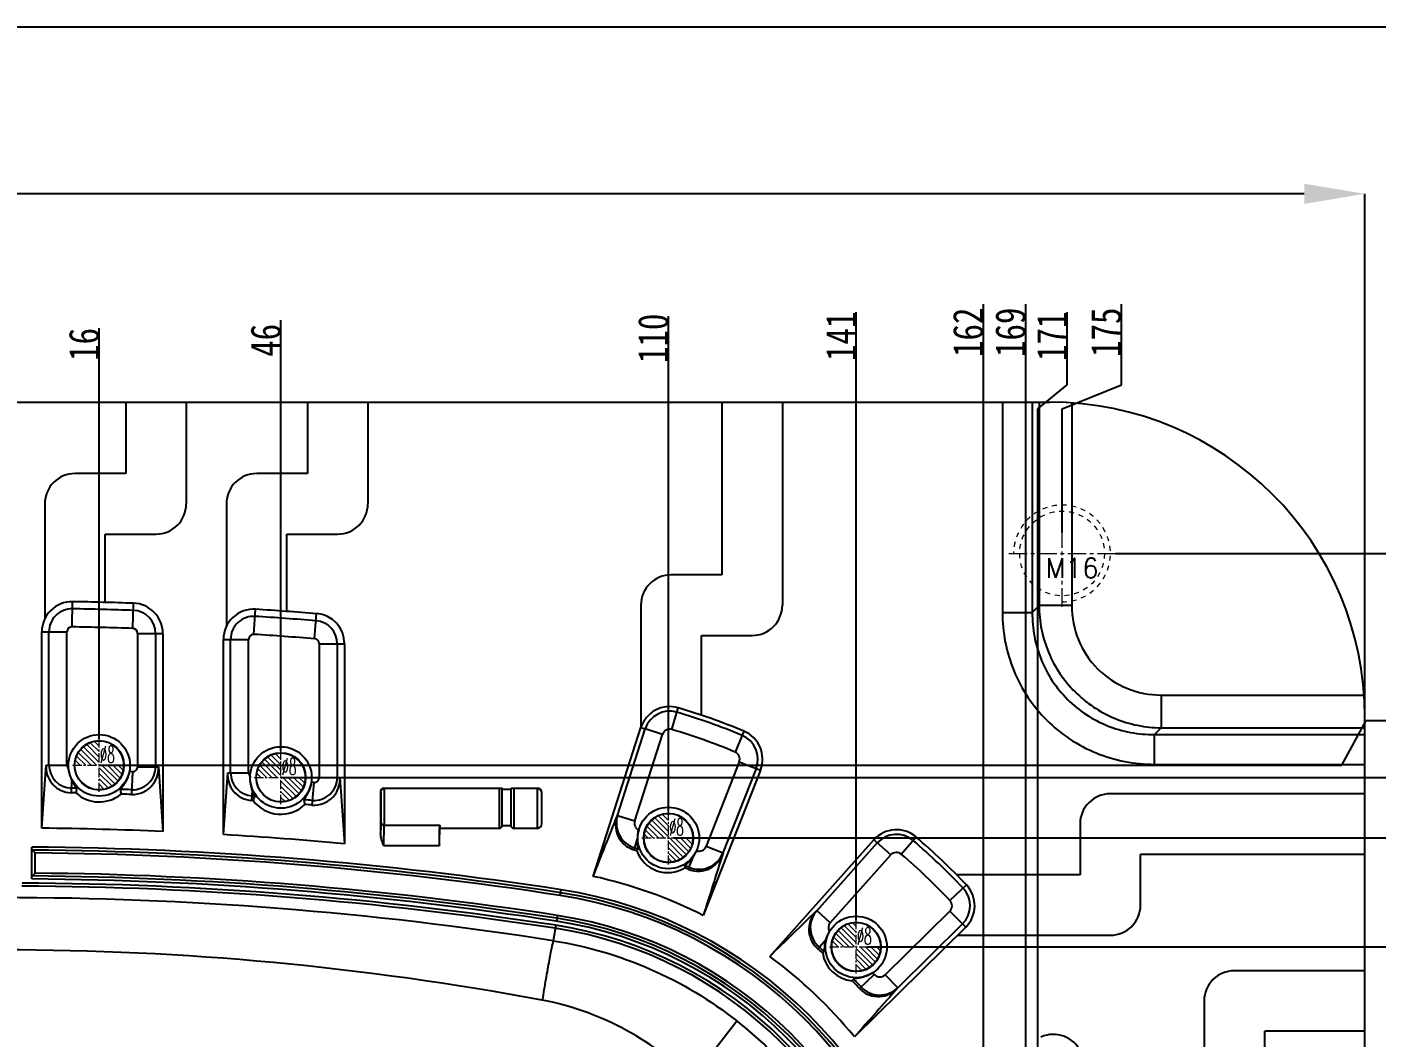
# Model space of a CAD drawing. Header units: millimetres. Extents: x -569 to 1807, y -7664 to 1724.
# Drawn here: x 287.3 to 510.3, y -2284.8 to -2117.9 of the extents above; entities that cross this region are included whole.
import ezdxf
from ezdxf.enums import TextEntityAlignment as Align

# ---------------------------------------------------------------- set-up
doc = ezdxf.new("R2010")
doc.units = ezdxf.units.MM
doc.header["$LTSCALE"] = 16.335
doc.header["$PDMODE"] = 3
doc.header["$PDSIZE"] = 0.3125
doc.linetypes.add('CENTER', pattern=[0.6, 0.375, -0.075, 0.075, -0.075])
doc.linetypes.add('HIDDEN', pattern=[0.2, 0.1, -0.1])
doc.layers.get('0').update_dxf_attribs({"linetype": 'CONTINUOUS'})
doc.layers.get('Defpoints').update_dxf_attribs({"linetype": 'CONTINUOUS'})
doc.layers.add('DEFAULT_2', color=8, linetype='HIDDEN')
doc.layers.add('dim', color=3, linetype='CONTINUOUS')
doc.layers.add('epin', color=13, linetype='CONTINUOUS', lineweight=9)
doc.layers.add('screw', color=33, linetype='CONTINUOUS', lineweight=13)
doc.styles.get("Standard").update_dxf_attribs({"font": 'txt', "width": 0.8})
doc.styles.add('TXT', font='txt.shx', dxfattribs={"bigfont": 'gbcbig.shx'})
doc.styles.add('TXT05', font='txt.shx', dxfattribs={"width": 0.5, "bigfont": 'gbcbig.shx'})
doc.dimstyles.new('副本 ISO-25-1', dxfattribs={"dimtxt": 10, "dimasz": 10, "dimexe": 0, "dimexo": 0, "dimgap": 0, "dimtad": 1, "dimtxsty": 'Standard', "dimcen": 0, "dimclrd": 6, "dimclre": 6, "dimclrt": 4, "dimazin": 0, "dimtfac": 1, "dimtofl": 0, "dimtmove": 0, "dimatfit": 3, "dimfxl": 0, "dimarcsym": 0})

# ---------------------------------------------------------------- blocks, each defined once
blk = doc.blocks.new('screw_m16_g')
at = {"layer": 'screw', "color": 1, "linetype": 'CENTER', "ltscale": 0.497582}
for p, q in [((0, -8.8), (0, 8.8)), ((-8.8, 0), (8.8, 0))]:
    blk.add_line(p, q, dxfattribs=at)
at = {"layer": 'screw', "linetype": 'HIDDEN', "ltscale": 0.497582}
blk.add_circle((0, 0), 7, dxfattribs=at)
at = {"layer": 'screw', "color": 92, "linetype": 'HIDDEN', "ltscale": 0.497582}
blk.add_arc((0, 0), 8, 270, 180, dxfattribs=at)
at = {"layer": 'screw', "color": 6, "style": 'TXT'}
blk.add_text('M16', height=3.2, dxfattribs=at).set_placement((-2.72, -4))
blk = doc.blocks.new('*D322')
at = {"color": 6, "lineweight": -2}
for p, q in [((58.27, -2239.75), (58.27, -2145.49)), ((498.27, -2145.49), (68.27, -2145.49)), ((508.27, -2233.71), (508.27, -2145.49))]:
    blk.add_line(p, q, dxfattribs=at)
at = {"color": 6}
for points in [[(68.27, -2143.82), (68.27, -2147.16), (58.27, -2145.49)], [(498.27, -2143.82), (498.27, -2147.16), (508.27, -2145.49)]]:
    blk.add_solid(points, dxfattribs=at)
at = {"layer": 'Defpoints', "color": 0}
for p in [(58.27, -2145.49), (508.27, -2233.71), (58.27, -2239.75)]:
    blk.add_point(p, dxfattribs=at)
at = {"color": 4, "insert": (255.72, -2140.49), "char_height": 10, "attachment_point": 5}
blk.add_mtext('450', dxfattribs=at)
blk = doc.blocks.new('epin_ejp_8')
at = {"layer": 'epin'}
h = blk.add_hatch(dxfattribs=at)
h.set_pattern_fill('_ANSI31', color=123, scale=0.2, angle=90, style=0)
h.set_pattern_definition([(135, (-263.1036, 1313.3417), (-0.4490128, -0.4490128), [])])
h.paths.add_polyline_path([(0, 4, 0.414214), (-4, 0), (0, 0)])
h.paths.add_polyline_path([(4, 0), (0, 0), (0, -4, 0.414214)])
at = {"layer": 'epin', "color": 1, "linetype": 'CENTER', "ltscale": 0.248791}
for p, q in [((0, -4.4), (0, 4.4)), ((-4.4, 0), (4.4, 0))]:
    blk.add_line(p, q, dxfattribs=at)
at = {"layer": 'epin'}
blk.add_circle((0, 0), 4, dxfattribs=at)
at = {"layer": 'epin', "color": 6, "style": 'TXT05', "width": 0.5}
blk.add_text('%%c8', height=2.8, dxfattribs=at).set_placement((1.33, 1.8), align=Align.MIDDLE)
blk = doc.blocks.new('12')
at = {"layer": 'epin', "color": 4}
for p in [(-2585.62, 2370.4), (-2555.62, 2368.4), (-2491.62, 2358.4), (-2460.62, 2340.4)]:
    blk.add_blockref('epin_ejp_8', p, dxfattribs=at)
blk = doc.blocks.new('*D330')
at = {"layer": 'Defpoints', "color": 0}
for p in [(426.08, -2269.91), (512.47, -2269.91), (283.27, -2394.91)]:
    blk.add_point(p, dxfattribs=at)
at = {"layer": 'dim', "color": 6, "lineweight": -2}
blk.add_line((426.08, -2269.91), (521.8, -2269.91), dxfattribs=at)
at = {"layer": 'dim', "color": 4, "insert": (517.13, -2267.41), "char_height": 5, "attachment_point": 5}
blk.add_mtext('125', dxfattribs=at)
blk = doc.blocks.new('*D331')
at = {"layer": 'Defpoints', "color": 0}
for p in [(394.08, -2251.91), (512.47, -2251.91), (283.27, -2394.91)]:
    blk.add_point(p, dxfattribs=at)
at = {"layer": 'dim', "color": 6, "lineweight": -2}
blk.add_line((394.08, -2251.91), (521.8, -2251.91), dxfattribs=at)
at = {"layer": 'dim', "color": 4, "insert": (517.13, -2249.41), "char_height": 5, "attachment_point": 5}
blk.add_mtext('143', dxfattribs=at)
blk = doc.blocks.new('*D332')
at = {"layer": 'Defpoints', "color": 0}
for p in [(512.47, -2232.48), (299.27, -2239.91), (283.27, -2394.91)]:
    blk.add_point(p, dxfattribs=at)
at = {"layer": 'dim', "color": 6, "lineweight": -2}
for p, q in [((504.47, -2239.91), (508.47, -2232.48)), ((508.47, -2232.48), (521.8, -2232.48)), ((299.27, -2239.91), (504.47, -2239.91))]:
    blk.add_line(p, q, dxfattribs=at)
at = {"layer": 'dim', "color": 4, "insert": (517.13, -2229.98), "char_height": 5, "attachment_point": 5}
blk.add_mtext('155', dxfattribs=at)
blk = doc.blocks.new('*D333')
at = {"layer": 'Defpoints', "color": 0}
for p in [(329.27, -2241.91), (512.47, -2241.91), (283.27, -2394.91)]:
    blk.add_point(p, dxfattribs=at)
at = {"layer": 'dim', "color": 6, "lineweight": -2}
blk.add_line((329.27, -2241.91), (521.8, -2241.91), dxfattribs=at)
at = {"layer": 'dim', "color": 4, "insert": (517.13, -2239.41), "char_height": 5, "attachment_point": 5}
blk.add_mtext('153', dxfattribs=at)
blk = doc.blocks.new('*D334')
at = {"layer": 'Defpoints', "color": 0}
for p in [(467.07, -2204.91, 0), (512.47, -2204.91), (283.27, -2394.91)]:
    blk.add_point(p, dxfattribs=at)
at = {"layer": 'dim', "color": 6, "lineweight": -2}
blk.add_line((467.07, -2204.91), (521.13, -2204.91), dxfattribs=at)
at = {"layer": 'dim', "color": 4, "insert": (516.8, -2202.41), "char_height": 5, "attachment_point": 5}
blk.add_mtext('190', dxfattribs=at)
blk = doc.blocks.new('*D353')
at = {"layer": 'Defpoints', "color": 0}
for p in [(299.27, -2173.03), (299.27, -2235.51), (283.27, -2394.91)]:
    blk.add_point(p, dxfattribs=at)
at = {"layer": 'dim', "color": 6, "lineweight": -2}
blk.add_line((299.27, -2235.51), (299.27, -2167.7), dxfattribs=at)
at = {"layer": 'dim', "color": 4, "insert": (296.77, -2170.37), "char_height": 5, "attachment_point": 5, "rotation": 90}
blk.add_mtext('16', dxfattribs=at)
blk = doc.blocks.new('*D354')
at = {"layer": 'Defpoints', "color": 0}
for p in [(329.27, -2173.03), (329.27, -2237.51), (283.27, -2394.91)]:
    blk.add_point(p, dxfattribs=at)
at = {"layer": 'dim', "color": 6, "lineweight": -2}
blk.add_line((329.27, -2237.51), (329.27, -2166.37), dxfattribs=at)
at = {"layer": 'dim', "color": 4, "insert": (326.77, -2169.7), "char_height": 5, "attachment_point": 5, "rotation": 90}
blk.add_mtext('46', dxfattribs=at)
blk = doc.blocks.new('*D355')
at = {"layer": 'Defpoints', "color": 0}
for p in [(393.27, -2173.03), (393.27, -2247.51), (283.27, -2394.91)]:
    blk.add_point(p, dxfattribs=at)
at = {"layer": 'dim', "color": 6, "lineweight": -2}
blk.add_line((393.27, -2247.51), (393.27, -2165.7), dxfattribs=at)
at = {"layer": 'dim', "color": 4, "insert": (390.77, -2169.37), "char_height": 5, "attachment_point": 5, "rotation": 90}
blk.add_mtext('110', dxfattribs=at)
blk = doc.blocks.new('*D356')
at = {"layer": 'Defpoints', "color": 0}
for p in [(424.27, -2173.03), (424.27, -2265.51), (283.27, -2394.91)]:
    blk.add_point(p, dxfattribs=at)
at = {"layer": 'dim', "color": 6, "lineweight": -2}
blk.add_line((424.27, -2265.51), (424.27, -2165.03), dxfattribs=at)
at = {"layer": 'dim', "color": 4, "insert": (421.77, -2169.03), "char_height": 5, "attachment_point": 5, "rotation": 90}
blk.add_mtext('141', dxfattribs=at)
blk = doc.blocks.new('*D357')
at = {"layer": 'Defpoints', "color": 0}
for p in [(445.27, -2173.03), (445.27, -2296.51), (283.27, -2394.91)]:
    blk.add_point(p, dxfattribs=at)
at = {"layer": 'dim', "color": 6, "lineweight": -2}
blk.add_line((445.27, -2296.51), (445.27, -2163.7), dxfattribs=at)
at = {"layer": 'dim', "color": 4, "insert": (442.77, -2168.37), "char_height": 5, "attachment_point": 5, "rotation": 90}
blk.add_mtext('162', dxfattribs=at)
blk = doc.blocks.new('*D358')
at = {"layer": 'Defpoints', "color": 0}
for p in [(459.09, -2173.03), (454.27, -2375.51, 0), (283.27, -2394.91)]:
    blk.add_point(p, dxfattribs=at)
at = {"layer": 'dim', "color": 6, "lineweight": -2}
for p, q in [((459.09, -2177.03), (459.09, -2165.03)), ((454.27, -2181.03), (459.09, -2177.03)), ((454.27, -2375.51), (454.27, -2181.03))]:
    blk.add_line(p, q, dxfattribs=at)
at = {"layer": 'dim', "color": 4, "insert": (456.59, -2169.03), "char_height": 5, "attachment_point": 5, "rotation": 90}
blk.add_mtext('171', dxfattribs=at)
blk = doc.blocks.new('*D359')
at = {"layer": 'Defpoints', "color": 0}
for p in [(452.27, -2173.03), (452.27, -2335.51), (283.27, -2394.91)]:
    blk.add_point(p, dxfattribs=at)
at = {"layer": 'dim', "color": 6, "lineweight": -2}
blk.add_line((452.27, -2335.51), (452.27, -2163.7), dxfattribs=at)
at = {"layer": 'dim', "color": 4, "insert": (449.77, -2168.37), "char_height": 5, "attachment_point": 5, "rotation": 90}
blk.add_mtext('169', dxfattribs=at)
blk = doc.blocks.new('*D360')
at = {"layer": 'Defpoints', "color": 0}
for p in [(468.07, -2173.03), (458.27, -2201.46, 0), (283.27, -2394.91)]:
    blk.add_point(p, dxfattribs=at)
at = {"layer": 'dim', "color": 6, "lineweight": -2}
for p, q in [((468.07, -2177.03), (468.07, -2163.7)), ((458.27, -2181.03), (468.07, -2177.03)), ((458.27, -2201.46), (458.27, -2181.03))]:
    blk.add_line(p, q, dxfattribs=at)
at = {"layer": 'dim', "color": 4, "insert": (465.57, -2168.37), "char_height": 5, "attachment_point": 5, "rotation": 90}
blk.add_mtext('175', dxfattribs=at)

msp = doc.modelspace()

# ---------------------------------------------------------------- linework, layer by layer
at = {"color": 7, "linetype": 'Continuous'}
for p, q in [((110.267, -2179.913), (456.267, -2179.913)), ((303.636, -2179.913), (303.636, -2191.712)), ((313.636, -2179.913), (313.636, -2196.712)), ((333.636, -2179.913), (333.636, -2191.712)), ((343.636, -2179.913), (343.636, -2196.712)), ((402.078, -2179.913), (402.078, -2208.459)), ((412.078, -2179.913), (412.078, -2213.459)), ((448.427, -2179.913), (448.427, -2214.64)), ((453.351, -2179.913), (453.351, -2214.64)), ((454.466, -2179.913), (454.466, -2213.525)), ((459.882, -2180.038), (459.882, -2213.525)), ((303.636, -2191.712), (295.267, -2191.712)), ((333.636, -2191.712), (325.267, -2191.712)), ((290.267, -2196.712), (290.267, -2215.71)), ((320.267, -2196.712), (320.267, -2216.949)), ((300.267, -2212.996), (300.267, -2201.712)), ((300.267, -2201.712), (308.636, -2201.712)), ((330.267, -2214.482), (330.267, -2201.712)), ((330.267, -2201.712), (338.636, -2201.712)), ((402.078, -2208.459), (393.709, -2208.459)), ((294.782, -2217.038), (294.857, -2212.877)), ((304.795, -2217.296), (304.935, -2213.125)), ((388.709, -2213.459), (388.709, -2233.672)), ((454.466, -2213.525), (453.351, -2214.64)), ((459.882, -2213.525), (454.466, -2213.525)), ((324.821, -2218.279), (325.09, -2214.126)), ((334.834, -2219.006), (335.168, -2214.847)), ((448.427, -2214.64), (453.351, -2214.64)), ((289.767, -2250.297), (289.767, -2217.866)), ((289.767, -2217.866), (293.94, -2217.866)), ((290.956, -2239.869), (290.956, -2217.866)), ((293.94, -2239.869), (293.94, -2217.866)), ((305.595, -2218.123), (305.595, -2240.135)), ((305.595, -2218.123), (309.767, -2218.123)), ((308.578, -2218.123), (308.578, -2240.135)), ((309.767, -2218.123), (309.767, -2250.839)), ((319.767, -2251.356), (319.767, -2219.105)), ((319.767, -2219.105), (323.94, -2219.105)), ((320.956, -2241.152), (320.956, -2219.105)), ((323.94, -2241.152), (323.94, -2219.105)), ((335.595, -2219.83), (335.595, -2241.904)), ((335.595, -2219.83), (339.767, -2219.83)), ((338.578, -2219.83), (338.578, -2241.904)), ((339.767, -2219.83), (339.767, -2252.885)), ((398.709, -2231.624), (398.709, -2218.459)), ((398.709, -2218.459), (407.078, -2218.459)), ((474.654, -2228.298), (474.654, -2233.714)), ((474.654, -2228.298), (508.141, -2228.298)), ((393.826, -2234), (394.891, -2230.413)), ((380.84, -2258.256), (388.709, -2233.672)), ((388.709, -2233.689), (389.441, -2233.906)), ((474.654, -2233.714), (473.539, -2234.829)), ((474.654, -2233.714), (508.267, -2233.714)), ((508.267, -2557.913), (508.267, -2231.913)), ((384.867, -2248.196), (389.441, -2233.906)), ((387.709, -2249.106), (392.283, -2234.816)), ((392.283, -2234.816), (389.441, -2233.906)), ((405.722, -2234.257), (404.277, -2237.719)), ((473.539, -2239.753), (473.539, -2234.829)), ((473.539, -2234.829), (508.267, -2234.829)), ((289.767, -2250.297), (290.492, -2239.869)), ((290.492, -2239.869), (293.94, -2239.869)), ((305.595, -2240.135), (309.027, -2240.135)), ((309.027, -2240.135), (309.767, -2250.839)), ((404.958, -2239.327), (399.476, -2253.293)), ((407.735, -2240.417), (402.253, -2254.383)), ((404.958, -2239.327), (408.451, -2240.698)), ((473.539, -2239.753), (508.267, -2239.753)), ((294.682, -2244.458), (294.722, -2242.286)), ((304.739, -2240.962), (304.608, -2244.722)), ((319.767, -2251.356), (320.477, -2241.152)), ((320.477, -2241.152), (323.94, -2241.152)), ((334.699, -2242.728), (334.386, -2246.478)), ((335.595, -2241.904), (339.013, -2241.904)), ((339.013, -2241.904), (339.767, -2252.885)), ((408.451, -2240.698), (399.019, -2264.726)), ((324.46, -2245.732), (324.573, -2244.057)), ((345.735, -2244.194), (345.735, -2251.138)), ((345.735, -2244.194), (345.784, -2244.243)), ((346.237, -2243.692), (346.287, -2243.745)), ((346.237, -2243.692), (365.765, -2243.692)), ((365.305, -2243.745), (346.287, -2243.745)), ((365.305, -2243.745), (365.305, -2250.325)), ((365.805, -2249.872), (365.805, -2243.842)), ((365.805, -2243.842), (367.262, -2243.842)), ((367.262, -2243.842), (367.262, -2249.872)), ((367.301, -2243.692), (371.563, -2243.692)), ((367.762, -2250.325), (367.762, -2243.745)), ((371.563, -2243.692), (371.563, -2250.325)), ((372.367, -2249.521), (372.367, -2244.496)), ((508.267, -2244.617), (466.234, -2244.617)), ((384.843, -2248.188), (387.709, -2249.106)), ((346.293, -2249.783), (355.498, -2249.783)), ((355.433, -2253.171), (355.433, -2250.325)), ((365.305, -2250.325), (355.433, -2250.325)), ((365.805, -2249.872), (367.262, -2249.872)), ((371.563, -2250.325), (367.762, -2250.325)), ((461.234, -2249.617), (461.234, -2257.986)), ((288.142, -2258.681), (288.142, -2253.429)), ((346.22, -2253.174), (355.433, -2253.171)), ((387.608, -2253.891), (388.15, -2252.038)), ((399.476, -2253.293), (402.277, -2254.393)), ((409.996, -2271.477), (427.185, -2252.218)), ((417.767, -2263.924), (427.758, -2252.73)), ((429.984, -2254.717), (427.185, -2252.218)), ((431.726, -2254.599), (434.164, -2251.747)), ((288.697, -2257.724), (288.697, -2254.395)), ((396.531, -2257.067), (397.518, -2254.725)), ((419.993, -2265.911), (429.984, -2254.717)), ((471.234, -2262.986), (471.234, -2254.617)), ((508.267, -2254.617), (471.234, -2254.617)), ((461.234, -2257.986), (440.862, -2257.986)), ((375.406, -2261.419), (375.552, -2260.469)), ((442.481, -2259.679), (439.76, -2262.247)), ((374.899, -2264.71), (374.753, -2265.66)), ((419.993, -2265.911), (417.748, -2263.907)), ((439.728, -2263.993), (429.039, -2274.522)), ((442.354, -2266.658), (439.728, -2263.993)), ((374.648, -2266.344), (374.255, -2268.896)), ((442.354, -2266.658), (423.972, -2284.781)), ((441.822, -2266.118), (431.133, -2276.648)), ((417.955, -2270.241), (419.319, -2268.633)), ((441.007, -2267.986), (466.234, -2267.986)), ((508.267, -2273.849), (486.729, -2273.849)), ((424.814, -2276.771), (427.253, -2274.486)), ((431.151, -2276.666), (429.039, -2274.522)), ((481.729, -2278.849), (481.729, -2287.219)), ((397.182, -2291.584), (404.588, -2282.149)), ((508.267, -2283.849), (491.729, -2283.849)), ((491.729, -2292.219), (491.729, -2283.849))]:
    msp.add_line(p, q, dxfattribs=at)
msp.add_lwpolyline([(-32.664, -2117.932), (784.769, -2117.932), (784.769, -2691.727), (-32.664, -2691.727)], close=True)
for centre, radius in [((299.267, -2239.913), 5.08), ((299.267, -2239.913), 4.084), ((329.267, -2241.913), 5.08), ((329.267, -2241.913), 4.084), ((393.267, -2251.913), 5.08), ((393.267, -2251.913), 4.084), ((424.267, -2269.913), 5.08), ((424.267, -2269.913), 4.084)]:
    msp.add_circle(centre, radius, dxfattribs=at)
for centre, radius, start, end in [((456.267, -2231.913), 52, 0, 90), ((295.267, -2196.712), 5, 90, 180), ((325.267, -2196.712), 5, 90, 180), ((308.636, -2196.712), 5, 270, 0), ((338.636, -2196.712), 5, 270, 0), ((393.709, -2213.459), 5, 90, 180), ((294.767, -2217.866), 4.989, 88.97419, 180), ((283.267, -2860.122), 647.349, 88.081931, 88.974193), ((304.767, -2218.123), 5, 0, 88.08193), ((407.078, -2213.459), 5, 270, 0), ((294.767, -2217.866), 3.811, 88.97419, 180), ((283.267, -2860.122), 646.17, 88.081931, 88.974193), ((304.767, -2218.123), 3.811, 0, 88.08193), ((324.767, -2219.105), 4.989, 86.29579, 180), ((324.767, -2219.105), 3.811, 86.29579, 180), ((283.267, -2860.122), 646.17, 85.401479, 86.295793), ((283.267, -2860.122), 647.349, 85.401479, 86.295793), ((334.767, -2219.83), 3.811, 0, 85.40148), ((334.767, -2219.83), 5, 0, 85.40148), ((294.767, -2217.866), 0.827, 88.97419, 180), ((283.267, -2860.122), 643.187, 88.081931, 88.974193), ((304.767, -2218.123), 0.827, 0, 88.08193), ((324.767, -2219.105), 0.827, 86.29579, 180), ((283.267, -2860.122), 643.187, 85.401479, 86.295793), ((334.767, -2219.83), 0.827, 0, 85.40148), ((393.471, -2235.196), 4.231, 73.47501, 162.25099), ((364.32, -2333.451), 106.719, 67.34533, 73.47501), ((364.32, -2333.451), 107.477, 67.34533, 73.47501), ((393.471, -2235.196), 1.248, 73.47501, 162.25099), ((364.32, -2333.451), 103.736, 67.34533, 73.47501), ((403.796, -2238.871), 4.231, 338.56935, 67.34533), ((403.796, -2238.871), 5, 338.56935, 67.34533), ((403.796, -2238.871), 1.248, 338.56935, 67.34533), ((294.767, -2239.869), 3.811, 180, 268.93781), ((294.767, -2239.869), 0.827, 180, 227.82335), ((304.767, -2240.135), 3.811, 268.01388, 0), ((304.767, -2240.135), 0.827, 268.01388, 0), ((283.267, -2860.122), 619.532, 88.013883, 88.059205), ((324.767, -2241.152), 3.811, 180, 266.16424), ((324.767, -2241.152), 0.827, 180, 225.05125), ((329.771, -2241.93), 5.591, 178.03471, 179.82588), ((283.267, -2860.122), 619.532, 85.23803, 85.275553), ((334.767, -2241.904), 3.811, 265.23803, 0), ((334.767, -2241.904), 0.827, 265.23803, 0), ((283.267, -2860.122), 615.77, 88.869868, 88.93781), ((283.267, -2860.122), 616.548, 88.861006, 88.93781), ((307.146, -2245.748), 11.803, 169.98495, 173.79473), ((299.258, -2240.261), 5.703, 227.59373, 309.45072), ((283.267, -2860.122), 616.548, 88.013883, 88.183446), ((291.098, -2245.334), 11.803, 3.24972, 7.0595), ((283.267, -2860.122), 615.77, 88.013883, 88.174584), ((283.267, -2860.122), 616.548, 86.126361, 86.164236), ((336.954, -2248.991), 12.685, 161.57502, 165.18278), ((346.237, -2244.194), 0.502, 89.91009, 180.08996), ((365.305, -2243.893), 0.502, 5.73917, 23.57817), ((367.762, -2243.893), 0.502, 156.42183, 174.26083), ((466.234, -2249.617), 5, 90, 180), ((283.267, -2860.122), 615.77, 86.142757, 86.164236), ((329.241, -2242.262), 5.732, 217.44812, 314.04108), ((283.267, -2860.122), 616.548, 85.23803, 85.362743), ((320.618, -2247.776), 12.685, 6.30632, 9.91409), ((283.267, -2860.122), 615.77, 85.23803, 85.346347), ((388.897, -2249.486), 4.231, 162.25099, 253.68491), ((388.897, -2249.486), 1.248, 162.25099, 243.98211), ((283.267, -2860.122), 609.859, 87.509563, 89.389319), ((283.267, -2860.122), 609.859, 84.684249, 86.568805), ((365.305, -2249.822), 0.502, 270, 354.26083), ((367.762, -2249.822), 0.502, 185.73917, 270), ((371.563, -2249.521), 0.804, 270, 360), ((394.201, -2252.152), 6.052, 165.20883, 177.72938), ((430.915, -2255.548), 5, 49.47501, 138.25099), ((430.915, -2255.548), 4.231, 49.47501, 138.25099), ((283.267, -2860.122), 606.713, 81.250993, 89.539687), ((283.267, -2860.122), 606.216, 81.250993, 89.534164), ((364.32, -2333.451), 82.898, 73.36058, 73.68493), ((364.32, -2333.451), 83.257, 73.29117, 73.68491), ((398.671, -2260.527), 12.446, 146.79064, 148.50468), ((394.492, -2252.168), 6.343, 177.69179, 178.82385), ((398.314, -2252.837), 1.248, 250.62843, 338.56935), ((364.32, -2333.451), 106.719, 43.34533, 49.47501), ((364.32, -2333.451), 107.477, 43.34533, 49.47501), ((283.267, -2860.122), 605.751, 81.250993, 89.486431), ((393.152, -2252.237), 5.398, 199.3307, 301.57844), ((398.314, -2252.837), 4.231, 247.13543, 338.56935), ((392.448, -2251.54), 5.987, 327.86535, 335.59206), ((430.915, -2255.548), 1.248, 49.47501, 138.25099), ((364.32, -2333.451), 103.736, 43.34533, 49.47501), ((283.267, -2860.122), 601.957, 81.250993, 89.530868), ((283.267, -2860.122), 602.422, 81.250993, 89.483593), ((364.32, -2333.451), 76.988, 63.21116, 77.60922), ((383.642, -2255.191), 12.446, 352.40458, 354.11863), ((364.32, -2333.451), 82.898, 67.13544, 67.54872), ((364.32, -2333.451), 83.257, 67.13543, 67.61809), ((283.267, -2860.122), 600.271, 81.250993, 89.690473), ((283.267, -2860.122), 600.768, 81.250993, 89.688492), ((283.267, -2860.122), 601.46, 81.250993, 89.535667), ((364.32, -2333.451), 73.841, 8.97361, 81.25099), ((438.853, -2263.104), 4.231, 314.56935, 43.34533), ((438.853, -2263.104), 4.989, 314.56935, 43.34533), ((283.052, -2848.712), 586.945, 81.060857, 89.97903), ((364.32, -2333.451), 72.88, 8.97361, 81.25099), ((364.32, -2333.451), 73.345, 8.97361, 81.25099), ((438.853, -2263.104), 1.248, 314.56935, 43.34533), ((364.32, -2333.451), 69.551, 8.97361, 81.25099), ((420.924, -2266.742), 4.231, 138.25099, 229.68491), ((466.234, -2262.986), 5, 270, 0), ((364.32, -2333.451), 67.399, 8.97361, 81.25099), ((364.32, -2333.451), 67.897, 8.97361, 81.25099), ((364.32, -2333.451), 68.589, 8.97361, 81.25099), ((364.32, -2333.451), 69.086, 8.97361, 81.25099), ((420.924, -2266.742), 1.248, 138.25099, 210.90138), ((282.966, -2756.509), 486.099, 79.39446, 89.9645), ((364.32, -2333.451), 76.988, 39.21116, 53.60922), ((364.32, -2333.451), 82.898, 48.97288, 49.68493), ((364.32, -2333.451), 83.257, 48.94827, 49.68491), ((426.531, -2278.927), 11.18, 132.35762, 134.2039), ((424.031, -2270.164), 5.347, 188.05426, 265.27782), ((486.729, -2278.849), 5, 90, 180), ((415.136, -2268.177), 11.18, 319.12795, 320.97424), ((364.32, -2333.451), 82.898, 43.13544, 44.35902), ((364.32, -2333.451), 83.257, 43.13543, 44.38359), ((364.32, -2333.451), 86.24, 43.13543, 43.38862), ((428.164, -2273.633), 1.248, 223.13543, 314.56935), ((428.164, -2273.633), 4.231, 223.13543, 314.56935), ((364.32, -2333.451), 65.218, 43.68557, 51.87143), ((456.844, -2289.369), 5, 25.47501, 114.25099)]:
    msp.add_arc(centre, radius, start, end, dxfattribs=at)
for centre, major_axis, ratio, start_param, end_param in [((371.563, -2244.496), (0, 0.804), 0.9993908, -1.5707963, 0), ((-3795.863, -2860.122), (4395.941, 0), 0.3727518, 0.3786455, 0.3789536), ((4272.869, -2860.122), (4299.459, 0), 0.3727518, 2.7562461, 2.7565562)]:
    msp.add_ellipse(centre, major_axis=major_axis, ratio=ratio, start_param=start_param, end_param=end_param, dxfattribs=at)
for points, knots in [([(454.466, -2213.525), (454.476, -2214.842), (454.751, -2217.481), (455.915, -2221.282), (457.793, -2224.789), (460.318, -2227.863), (463.392, -2230.387), (466.898, -2232.265), (470.699, -2233.429), (473.338, -2233.704), (474.654, -2233.714)], [0, 0, 0, 0, 0.1249453, 0.2499593, 0.3749737, 0.5000222, 0.6250579, 0.7500459, 0.8750471, 1, 1, 1, 1]), ([(459.882, -2213.525), (459.882, -2215.45), (460.63, -2219.341), (463.907, -2224.274), (468.839, -2227.55), (472.73, -2228.297), (474.654, -2228.298)], [0, 0, 0, 0, 0.2500563, 0.5000225, 0.7499488, 1, 1, 1, 1]), ([(448.427, -2214.64), (448.427, -2216.284), (448.742, -2219.579), (450.158, -2224.331), (452.478, -2228.717), (455.619, -2232.558), (459.459, -2235.7), (463.846, -2238.021), (468.6, -2239.438), (471.896, -2239.753), (473.539, -2239.753)], [0, 0, 0, 0, 0.1250014, 0.2499855, 0.3749686, 0.499949, 0.6249321, 0.7499357, 0.8749714, 1, 1, 1, 1]), ([(453.351, -2214.64), (453.342, -2215.964), (453.575, -2218.622), (454.69, -2222.46), (456.543, -2226.005), (459.071, -2229.107), (462.172, -2231.635), (465.718, -2233.489), (469.557, -2234.604), (472.215, -2234.838), (473.539, -2234.829)], [0, 0, 0, 0, 0.1249578, 0.2499331, 0.3749344, 0.4999481, 0.6249645, 0.7499869, 0.8750149, 1, 1, 1, 1]), ([(394.891, -2230.413), (394.274, -2230.23), (392.956, -2230.104), (391.066, -2230.682), (389.531, -2231.928), (388.903, -2233.094), (388.709, -2233.707)], [0, 0, 0, 0, 0.2500208, 0.4999733, 0.7499477, 1, 1, 1, 1]), ([(290.492, -2239.869), (290.455, -2240.401), (290.584, -2241.509), (291.405, -2243.015), (292.828, -2244.147), (294.056, -2244.447), (294.682, -2244.458)], [0, 0, 0, 0, 0.2317331, 0.4715186, 0.7276289, 1, 1, 1, 1]), ([(294.722, -2242.286), (294.661, -2242.152), (294.418, -2241.575), (294.265, -2240.958), (294.212, -2240.482)], [0, 0, 0, 0, 0.2355881, 1, 1, 1, 1]), ([(304.608, -2244.722), (305.256, -2244.745), (306.54, -2244.493), (308.046, -2243.369), (308.924, -2241.829), (309.065, -2240.685), (309.027, -2240.135)], [0, 0, 0, 0, 0.2728322, 0.5286205, 0.7679619, 1, 1, 1, 1]), ([(295.523, -2243.695), (295.527, -2243.675), (295.499, -2243.618), (295.445, -2243.523), (295.357, -2243.388), (295.247, -2243.222), (295.121, -2243.025), (294.935, -2242.715), (294.804, -2242.464), (294.722, -2242.286)], [0, 0, 0, 0, 0.0377236, 0.1082016, 0.2079435, 0.3324556, 0.4773895, 0.6387198, 1, 1, 1, 1]), ([(304.249, -2240.945), (304.21, -2241.133), (304.115, -2241.498), (303.927, -2242.018), (303.705, -2242.49), (303.468, -2242.905), (303.235, -2243.256), (303.052, -2243.505), (302.932, -2243.668), (302.868, -2243.761), (302.828, -2243.827), (302.81, -2243.868), (302.812, -2243.883)], [0, 0, 0, 0, 0.1739557, 0.3428394, 0.5017493, 0.6476375, 0.7770064, 0.8846624, 0.9276798, 0.9619261, 0.9862466, 1, 1, 1, 1]), ([(320.477, -2241.152), (320.441, -2241.668), (320.561, -2242.742), (321.332, -2244.216), (322.679, -2245.352), (323.854, -2245.691), (324.46, -2245.732)], [0, 0, 0, 0, 0.231538, 0.4717389, 0.7281008, 1, 1, 1, 1]), ([(324.573, -2244.057), (324.456, -2243.737), (324.251, -2243.034), (324.178, -2242.302), (324.18, -2241.913)], [0, 0, 0, 0, 0.4663488, 1, 1, 1, 1]), ([(334.294, -2242.695), (334.238, -2243.058), (334.105, -2243.583), (333.848, -2244.226), (333.647, -2244.637), (333.45, -2244.983), (333.299, -2245.227), (333.203, -2245.386), (333.153, -2245.474), (333.123, -2245.539), (333.111, -2245.578), (333.113, -2245.592)], [0, 0, 0, 0, 0.3500896, 0.5115321, 0.6582131, 0.7861186, 0.8901772, 0.9310751, 0.9633644, 0.9863859, 1, 1, 1, 1]), ([(334.386, -2246.478), (335.051, -2246.533), (336.385, -2246.329), (337.968, -2245.216), (338.899, -2243.648), (339.052, -2242.47), (339.013, -2241.904)], [0, 0, 0, 0, 0.2731867, 0.5286383, 0.7675965, 1, 1, 1, 1]), ([(324.919, -2244.982), (324.923, -2244.969), (324.919, -2244.932), (324.89, -2244.831), (324.814, -2244.652), (324.698, -2244.382), (324.615, -2244.173), (324.573, -2244.057)], [0, 0, 0, 0, 0.0404013, 0.107637, 0.3210177, 0.6250274, 1, 1, 1, 1]), ([(345.784, -2244.243), (345.785, -2244.117), (345.894, -2243.854), (346.158, -2243.746), (346.287, -2243.745)], [0, 0, 0, 0, 0.4947546, 1, 1, 1, 1]), ([(345.791, -2249.359), (345.812, -2248.984), (345.833, -2248.113), (345.843, -2246.755), (345.829, -2245.425), (345.807, -2244.59), (345.784, -2244.243)], [0, 0, 0, 0, 0.2197721, 0.5108297, 0.7960861, 1, 1, 1, 1]), ([(346.285, -2243.745), (346.309, -2244.144), (346.33, -2245.118), (346.346, -2246.684), (346.334, -2248.297), (346.314, -2249.336), (346.293, -2249.783)], [0, 0, 0, 0, 0.1985545, 0.4838394, 0.777804, 1, 1, 1, 1]), ([(372.367, -2244.542), (372.367, -2244.34), (372.196, -2243.916), (371.77, -2243.745), (371.563, -2243.745)], [0, 0, 0, 0, 0.494218, 1, 1, 1, 1]), ([(345.791, -2249.359), (345.784, -2249.478), (345.757, -2250.071), (345.743, -2250.664), (345.735, -2251.138)], [0, 0, 0, 0, 0.2020429, 1, 1, 1, 1]), ([(345.791, -2249.359), (345.793, -2249.47), (345.923, -2249.705), (346.169, -2249.781), (346.293, -2249.783)], [0, 0, 0, 0, 0.4709054, 1, 1, 1, 1]), ([(384.843, -2248.188), (384.641, -2248.698), (384.427, -2249.823), (384.784, -2251.546), (385.857, -2253.072), (386.989, -2253.71), (387.608, -2253.891)], [0, 0, 0, 0, 0.2324782, 0.4714747, 0.7267989, 1, 1, 1, 1]), ([(346.22, -2253.174), (346.105, -2252.843), (345.872, -2252.185), (345.735, -2251.487), (345.735, -2251.138)], [0, 0, 0, 0, 0.5003628, 1, 1, 1, 1]), ([(346.293, -2249.783), (346.263, -2250.268), (346.231, -2251.398), (346.22, -2252.529), (346.22, -2253.174)], [0, 0, 0, 0, 0.4297786, 1, 1, 1, 1]), ([(355.498, -2249.782), (355.494, -2249.86), (355.485, -2249.996), (355.471, -2250.163), (355.456, -2250.267), (355.445, -2250.31), (355.437, -2250.325), (355.433, -2250.325)], [0, 0, 0, 0, 0.4258559, 0.7371793, 0.9279175, 0.9777776, 1, 1, 1, 1]), ([(288.196, -2253.926), (288.182, -2253.913), (288.171, -2253.853), (288.153, -2253.75), (288.144, -2253.599), (288.142, -2253.488), (288.142, -2253.429)], [0, 0, 0, 0, 0.1129131, 0.3358395, 0.6450338, 1, 1, 1, 1]), ([(388.257, -2253.71), (388.269, -2253.692), (388.271, -2253.629), (388.265, -2253.519), (388.245, -2253.359), (388.218, -2253.159), (388.189, -2252.921), (388.155, -2252.544), (388.146, -2252.245), (388.15, -2252.038)], [0, 0, 0, 0, 0.0374178, 0.1051462, 0.201445, 0.3232281, 0.4671192, 0.6298367, 1, 1, 1, 1]), ([(397.518, -2254.725), (397.37, -2254.962), (397.131, -2255.289), (396.79, -2255.675), (396.558, -2255.912), (396.355, -2256.108), (396.188, -2256.262), (396.084, -2256.373), (396.026, -2256.439), (396.023, -2256.466)], [0, 0, 0, 0, 0.3637797, 0.5260085, 0.6709183, 0.7952638, 0.8944257, 0.9636854, 1, 1, 1, 1]), ([(396.531, -2257.067), (397.125, -2257.317), (398.406, -2257.538), (400.201, -2257.033), (401.566, -2255.923), (402.112, -2254.916), (402.277, -2254.393)], [0, 0, 0, 0, 0.2732087, 0.5285349, 0.7675268, 1, 1, 1, 1]), ([(288.142, -2258.681), (288.142, -2258.622), (288.144, -2258.511), (288.153, -2258.361), (288.171, -2258.258), (288.182, -2258.198), (288.196, -2258.185)], [0, 0, 0, 0, 0.3553451, 0.6647764, 0.8875683, 1, 1, 1, 1]), ([(417.748, -2263.907), (417.356, -2264.291), (416.703, -2265.232), (416.329, -2266.951), (416.688, -2268.781), (417.463, -2269.824), (417.955, -2270.241)], [0, 0, 0, 0, 0.2324782, 0.4714747, 0.7267989, 1, 1, 1, 1]), ([(374.255, -2268.896), (374.209, -2269.005), (374.125, -2269.338), (373.972, -2269.991), (373.78, -2270.95), (373.545, -2272.185), (373.282, -2273.647), (372.9, -2275.848), (372.618, -2277.555), (372.431, -2278.714)], [0, 0, 0, 0, 0.0354915, 0.1025935, 0.2016237, 0.3291709, 0.4802863, 0.6475965, 1, 1, 1, 1]), ([(374.255, -2268.896), (379.75, -2269.755), (390.562, -2272.915), (400.212, -2278.714), (404.588, -2282.149)], [0, 0, 0, 0, 0.4999328, 1, 1, 1, 1]), ([(419.079, -2269.913), (419.088, -2269.816), (419.135, -2269.385), (419.223, -2268.957), (419.319, -2268.633)], [0, 0, 0, 0, 0.2224181, 1, 1, 1, 1]), ([(419.319, -2268.633), (419.351, -2268.528), (419.492, -2268.096), (419.682, -2267.681), (419.854, -2267.382)], [0, 0, 0, 0, 0.2417151, 1, 1, 1, 1]), ([(418.998, -2270.666), (419.006, -2270.659), (419.017, -2270.631), (419.033, -2270.551), (419.045, -2270.401), (419.059, -2270.177), (419.071, -2270.006), (419.079, -2269.913)], [0, 0, 0, 0, 0.0415133, 0.1103863, 0.3261707, 0.629749, 1, 1, 1, 1]), ([(426.992, -2274.209), (426.829, -2274.312), (426.497, -2274.5), (425.988, -2274.728), (425.488, -2274.898), (425.017, -2275.016), (424.594, -2275.092), (424.28, -2275.131), (424.071, -2275.156), (423.955, -2275.173), (423.876, -2275.19), (423.831, -2275.204), (423.822, -2275.216)], [0, 0, 0, 0, 0.1724991, 0.340131, 0.4979837, 0.643368, 0.7730488, 0.8820642, 0.9260028, 0.9611477, 0.9861129, 1, 1, 1, 1]), ([(424.814, -2276.771), (425.255, -2277.242), (426.336, -2277.965), (428.181, -2278.233), (429.88, -2277.775), (430.787, -2277.077), (431.151, -2276.666)], [0, 0, 0, 0, 0.2732087, 0.5285349, 0.7675268, 1, 1, 1, 1]), ([(397.182, -2291.584), (393.706, -2288.342), (386.001, -2282.754), (376.993, -2279.563), (372.431, -2278.714)], [0, 0, 0, 0, 0.5060023, 1, 1, 1, 1])]:
    msp.add_open_spline(points, degree=3, knots=knots, dxfattribs=at)
for points in [[(380.84, -2258.256), (382.174, -2254.9), (383.509, -2251.544), (384.843, -2248.188)], [(402.277, -2254.393), (401.191, -2257.837), (400.105, -2261.282), (399.019, -2264.726)], [(409.996, -2271.477), (412.58, -2268.953), (415.164, -2266.43), (417.748, -2263.907)], [(431.151, -2276.666), (428.758, -2279.371), (426.365, -2282.076), (423.972, -2284.781)]]:
    msp.add_open_spline(points, degree=3, dxfattribs=at)
at = {"layer": 'DEFAULT_2', "color": 8, "linetype": 'HIDDEN'}
msp.add_line((371.563, -2243.745), (367.762, -2243.745), dxfattribs=at)
msp.add_arc((365.304, -2238.02), 5.725, 270.00674, 271.46485, dxfattribs=at)
for points, knots in [([(365.765, -2243.692), (365.771, -2243.705), (365.708, -2243.728), (365.62, -2243.734), (365.517, -2243.741), (365.45, -2243.743)], [0, 0, 0, 0, 0.1359623, 0.3859544, 1, 1, 1, 1]), ([(367.762, -2243.745), (367.671, -2243.745), (367.542, -2243.743), (367.393, -2243.731), (367.331, -2243.719), (367.307, -2243.708), (367.302, -2243.701)], [0, 0, 0, 0, 0.5851178, 0.8382994, 0.9512504, 1, 1, 1, 1]), ([(355.498, -2249.782), (355.471, -2250.267), (355.443, -2251.397), (355.433, -2252.526), (355.433, -2253.171)], [0, 0, 0, 0, 0.4296501, 1, 1, 1, 1])]:
    msp.add_open_spline(points, degree=3, knots=knots, dxfattribs=at)

# ---------------------------------------------------------------- block references
msp.add_blockref('12', (2884.883, -4610.308))
at = {"layer": 'screw'}
msp.add_blockref('screw_m16_g', (458.267, -2204.913, 0), dxfattribs=at)

# ---------------------------------------------------------------- dimensions: what is measured, and where the dimension line sits
dim = msp.add_linear_dim(base=(58.267, -2145.49), p1=(508.267, -2233.714), p2=(58.267, -2239.753), dimstyle='副本 ISO-25-1', override={"dimfxl": 1.25, "dimarcsym": 1})
dim.commit()
dim.dimension.update_dxf_attribs({"geometry": '*D322', "text_midpoint": (255.716, -2145.49), "dimtype": 160})
at = {"layer": 'dim'}
for feature_location, offset, dtype, picture, middle in [((445.267, -2296.513), (0, 123.48), 1, '*D357', (442.767, -2168.366)), ((452.267, -2335.513), (0, 162.48), 1, '*D359', (449.767, -2168.366)), ((458.267, -2201.456, 0), (9.802, 28.423), 1, '*D360', (465.569, -2168.366)), ((424.267, -2265.513), (0, 92.48), 1, '*D356', (421.767, -2169.033)), ((454.267, -2375.513, 0), (4.824, 202.48), 1, '*D358', (456.592, -2169.033)), ((393.267, -2247.513), (0, 74.48), 1, '*D355', (390.767, -2169.366)), ((329.267, -2237.513), (0, 64.48), 1, '*D354', (326.767, -2169.7)), ((299.267, -2235.513), (0, 62.48), 1, '*D353', (296.767, -2170.366)), ((467.067, -2204.913, 0), (45.399, 0), 0, '*D334', (516.8, -2202.413)), ((299.267, -2239.913), (213.199, 7.429), 0, '*D332', (517.133, -2229.984)), ((329.267, -2241.913), (183.199, 0), 0, '*D333', (517.133, -2239.413)), ((394.084, -2251.913), (118.382, 0), 0, '*D331', (517.133, -2249.413)), ((426.078, -2269.913), (86.389, 0), 0, '*D330', (517.133, -2267.413))]:
    dim = msp.add_ordinate_dim(feature_location=feature_location, offset=offset, dtype=dtype, origin=(283.267, -2394.913), dimstyle='副本 ISO-25-1', override={"dimtxt": 5, "dimasz": 2, "dimfxl": 1.25, "dimarcsym": 1}, dxfattribs=at)
    dim.commit()
    dim.dimension.update_dxf_attribs({"geometry": picture, "text_midpoint": middle})

doc.saveas('drawing.dxf')
